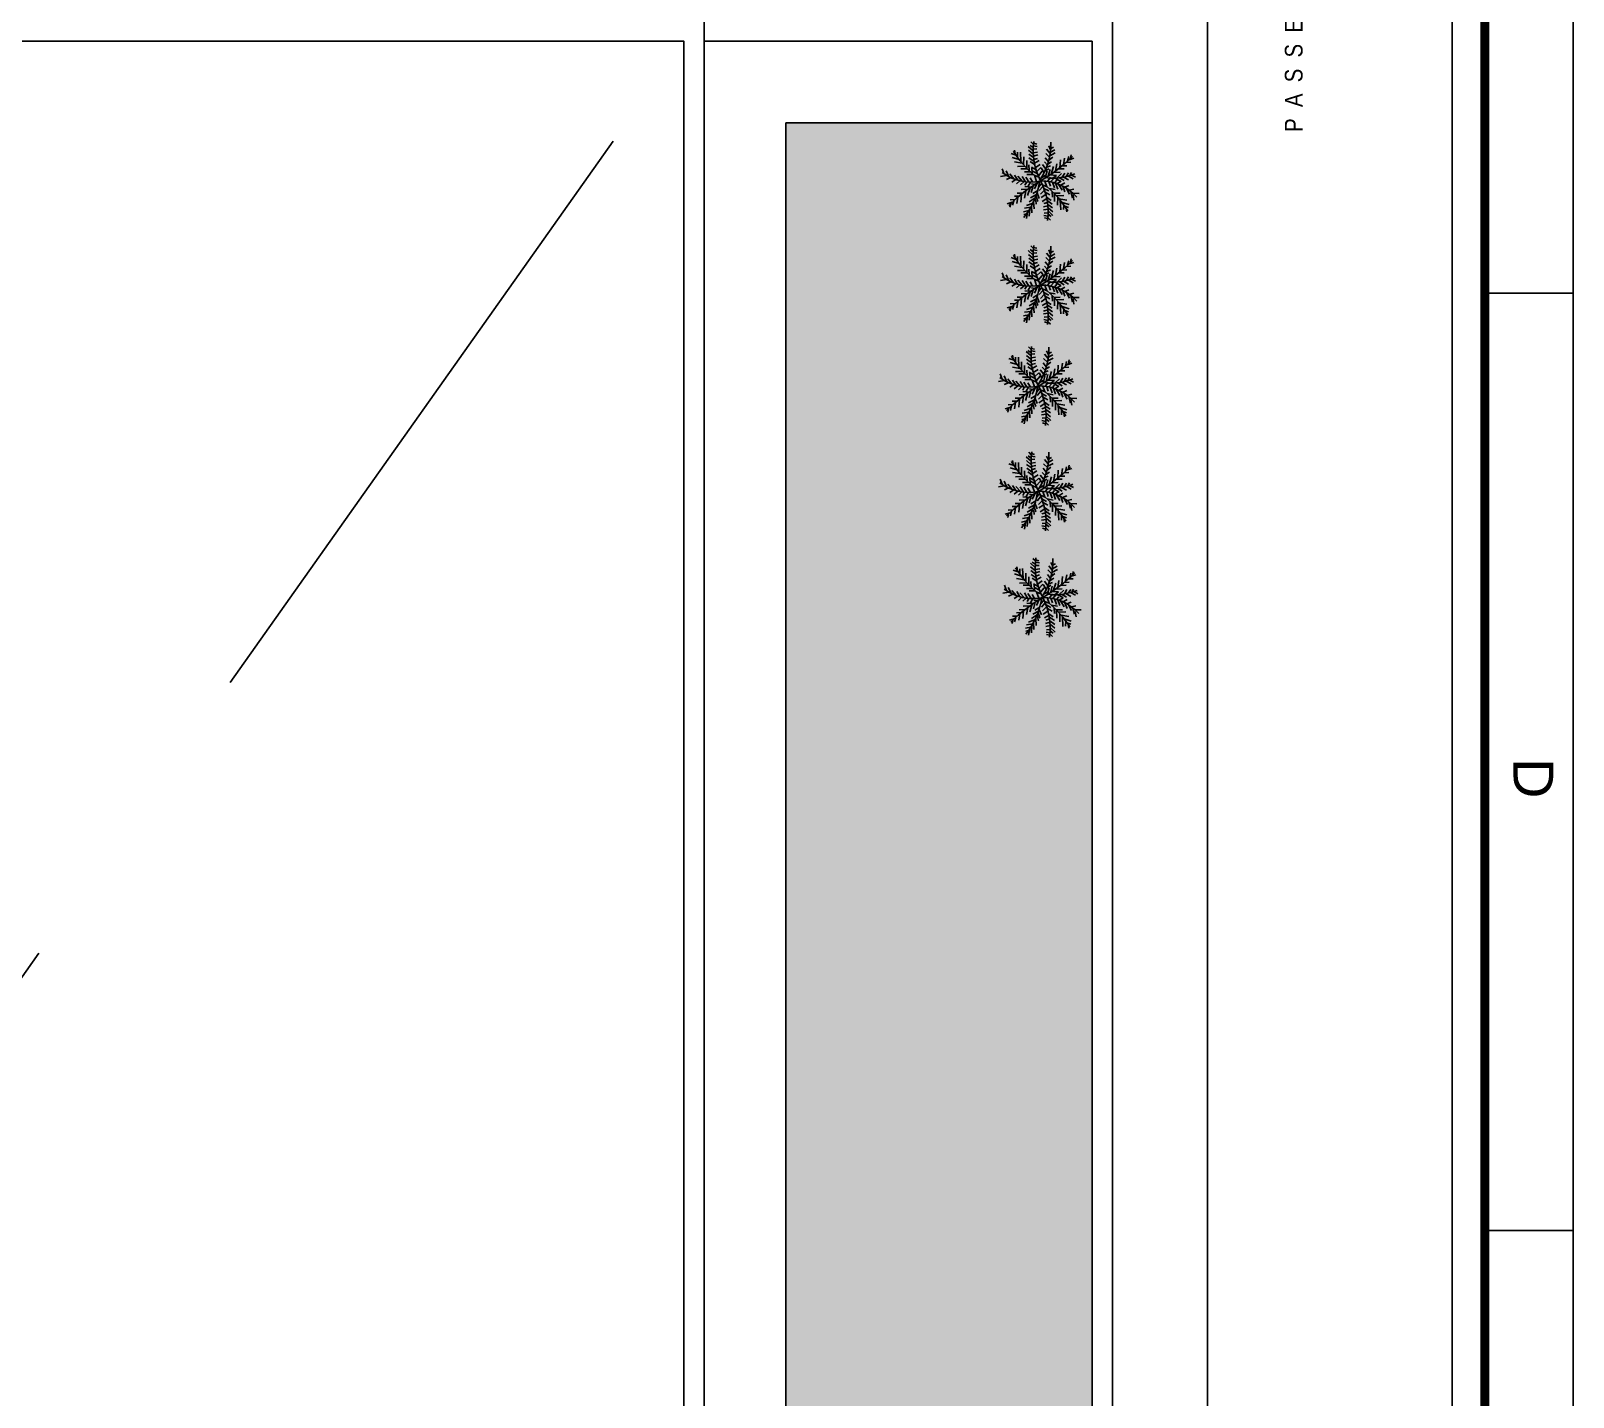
# Model space of a CAD drawing. Header units: millimetres. Extents: x 1904 to 2142, y -1319 to -1235.
# Drawn here: x 2124.42 to 2141.87, y -1267.4 to -1251.95 of the extents above; entities that cross this region are included whole.
import ezdxf
from ezdxf.enums import TextEntityAlignment as Align

# ---------------------------------------------------------------- set-up
doc = ezdxf.new("R2010")
doc.units = ezdxf.units.MM
doc.header["$LTSCALE"] = 30
doc.linetypes.add('HIDDEN', pattern=[0.375, 0.25, -0.125])
doc.layers.get('Defpoints').update_dxf_attribs({"linetype": 'CONTINUOUS'})
for name, color, linetype in [('arquitetura', 8, 'CONTINUOUS'), ('E-txt-g', 3, 'CONTINUOUS'), ("PRANCHA - PROJETU'S", 7, 'CONTINUOUS')]:
    doc.layers.add(name, color=color, linetype=linetype)
for name, color, linetype, lineweight in [('E-Pen-C', 4, 'CONTINUOUS', 15), ('E-Pen-G', 3, 'CONTINUOUS', 30), ('E-Txt-W', 7, 'CONTINUOUS', 20)]:
    doc.layers.add(name, color=color, linetype=linetype, lineweight=lineweight)
doc.styles.add('ARIAL', font='arial.ttf', dxfattribs={"height": 2})
doc.styles.add('F2', font='ARIALN.TTF')
doc.styles.add('REG60', font='romans.shx', dxfattribs={"width": 0.8, "height": 0.15})
doc.styles.add('REG80', font='romans.shx', dxfattribs={"width": 0.8, "height": 0.18})
doc.dimstyles.new('DIMENSION-1', dxfattribs={"dimtxt": 0.145, "dimasz": 0.07, "dimexe": 1, "dimexo": 0, "dimgap": 0.12, "dimtad": 1, "dimzin": 7, "dimdsep": 46, "dimtxsty": 'F2', "dimblk1": 'TRACO', "dimblk2": 'TRACO', "dimsah": 1, "dimcen": 1, "dimse1": 1, "dimse2": 1, "dimclrd": 4, "dimclre": 256, "dimclrt": 4, "dimadec": 8, "dimazin": 0, "dimtfac": 1, "dimtix": 1, "dimtmove": 2, "dimatfit": 3, "dimldrblk": 'TRACO', "dimfxl": 1, "dimtolj": 1, "dimtzin": 0, "dimarcsym": 0})

# ---------------------------------------------------------------- blocks, each defined once
blk = doc.blocks.new('TXT-AMB75')
at = {"layer": 'E-txt-g', "style": 'REG80', "width": 0.8, "flags": 8}
blk.add_attdef('TXT', text='', height=0.2, dxfattribs=at).set_placement((0.005, 0.296), align=Align.CENTER)
at = {"layer": 'E-Txt-W', "style": 'REG60', "width": 0.8, "flags": 8}
blk.add_attdef('TXT', text='', height=0.15, dxfattribs=at).set_placement((0.005, 0.027), align=Align.CENTER)
blk = doc.blocks.new('TRACO')
at = {"layer": 'E-Pen-C'}
for p, q in [((-1, 0), (1, 0)), ((0, 1), (0, -1))]:
    blk.add_line(p, q, dxfattribs=at)
at = {"layer": 'E-Pen-G'}
blk.add_line((-0.42, -0.42), (0.42, 0.42), dxfattribs=at)
blk = doc.blocks.new('*D142')
at = {"layer": 'arquitetura', "color": 4, "linetype": 'Continuous', "lineweight": -2}
blk.add_line((2137.731, -1292.107), (2137.731, -1244.207), dxfattribs=at)
at = {"layer": 'Defpoints', "color": 0, "linetype": 'Continuous'}
for p in [(2136.658, -1244.137), (2137.731, -1244.137), (2136.658, -1292.177)]:
    blk.add_point(p, dxfattribs=at)
at = {"layer": 'arquitetura', "color": 4, "linetype": 'Continuous', "lineweight": -2, "xscale": 0.07, "yscale": 0.07, "zscale": 0.07}
for p, rotation in [((2137.731, -1244.137), 90), ((2137.731, -1292.177), 270)]:
    blk.add_blockref('TRACO', p, dxfattribs=dict(at, rotation=rotation))
at = {"layer": 'arquitetura', "color": 4, "linetype": 'Continuous', "insert": (2137.537, -1268.157), "char_height": 0.145, "attachment_point": 5, "rotation": 90, "style": 'F2'}
blk.add_mtext('\\A1;31.19', dxfattribs=at)
blk = doc.blocks.new('ADFSGASDFG')
at = {"layer": "PRANCHA - PROJETU'S", "color": 1}
for p, q in [((360.678, 107.346), (276.578, 107.346)), ((296.578, 106.346), (296.578, 107.346)), ((307.178, 106.346), (307.178, 107.346))]:
    blk.add_line(p, q, dxfattribs=at)
at = {"layer": "PRANCHA - PROJETU'S", "color": 4, "const_width": 0.1}
blk.add_lwpolyline([(279.078, 106.346), (359.678, 106.346), (359.678, 48.946), (279.078, 48.946)], close=True, dxfattribs=at)
at = {"layer": "PRANCHA - PROJETU'S", "color": 50, "linetype": 'Continuous', "style": 'ARIAL'}
blk.add_text('D', height=0.45, dxfattribs=at).set_placement((302.065, 106.896), align=Align.MIDDLE)

msp = doc.modelspace()

# ---------------------------------------------------------------- hatches: boundary and pattern name
at = {"layer": 'arquitetura'}
h = msp.add_hatch(dxfattribs=at)
h.set_pattern_fill('GRASS', color=256, scale=0.308035, angle=90, style=0)
h.set_pattern_definition([(180, (2510.08072, -5234.78578), (-0.217813669, -0.217813669), [0.05775657, -0.377870767]), (135, (2510.08072, -5234.78578), (-0.217813669, -0.217813669), [0.05775657, -0.250278473]), (225, (2510.08072, -5234.78578), (0.217813669, -0.217813669), [0.05775657, -0.250278473])])
h.paths.add_polyline_path([(2132.962, -1292.698), (2132.962, -1252.993), (2136.427, -1252.993), (2136.407, -1287.897), (2136.175, -1289.122), (2135.721, -1290.218), (2135.252, -1290.955), (2134.695, -1291.599), (2134.288, -1291.971), (2133.373, -1292.597), (2133.098, -1292.74)])
h.paths.add_polyline_path([(2131.191, -1251.376), (2132.038, -1251.376), (2132.038, -1251.838), (2136.504, -1251.838), (2136.487, -1249.86), (2136.242, -1248.553), (2135.943, -1247.775), (2135.451, -1246.91), (2134.737, -1246.051), (2134.129, -1245.52), (2133.661, -1245.198), (2132.934, -1244.812), (2132.341, -1244.585), (2131.665, -1244.408), (2131.191, -1244.333)])

# ---------------------------------------------------------------- linework, layer by layer
for p, q in [((2140.5, -1289.057), (2140.5, -1249.527)), ((2132.038, -1287.106), (2132.038, -1251.838)), ((2132.962, -1252.993), (2136.427, -1252.993)), ((2132.962, -1292.804), (2132.962, -1252.993)), ((2135.762, -1253.237), (2135.732, -1253.209)), ((2135.763, -1253.225), (2135.8, -1253.234)), ((2135.567, -1253.36), (2135.51, -1253.341)), ((2135.602, -1253.408), (2135.523, -1253.384)), ((2135.557, -1253.345), (2135.549, -1253.303)), ((2135.583, -1253.383), (2135.584, -1253.326)), ((2135.621, -1253.433), (2135.616, -1253.325)), ((2135.651, -1253.467), (2135.652, -1253.376)), ((2135.759, -1253.311), (2135.704, -1253.261)), ((2135.76, -1253.349), (2135.707, -1253.304)), ((2135.763, -1253.387), (2135.709, -1253.346)), ((2135.769, -1253.429), (2135.711, -1253.389)), ((2135.759, -1253.274), (2135.725, -1253.249)), ((2135.759, -1253.29), (2135.802, -1253.288)), ((2135.759, -1253.333), (2135.81, -1253.325)), ((2135.761, -1253.252), (2135.806, -1253.261)), ((2135.762, -1253.371), (2135.812, -1253.357)), ((2135.766, -1253.408), (2135.808, -1253.395)), ((2135.932, -1253.435), (2135.896, -1253.39)), ((2135.945, -1253.381), (2135.901, -1253.339)), ((2135.952, -1253.34), (2135.911, -1253.292)), ((2135.957, -1253.299), (2135.935, -1253.253)), ((2135.937, -1253.416), (2135.982, -1253.38)), ((2135.948, -1253.367), (2136.01, -1253.334)), ((2135.954, -1253.326), (2136.006, -1253.297)), ((2135.959, -1253.282), (2135.988, -1253.268)), ((2136.061, -1253.501), (2136.067, -1253.413)), ((2136.103, -1253.467), (2136.115, -1253.394)), ((2136.149, -1253.426), (2136.162, -1253.375)), ((2136.167, -1253.41), (2136.22, -1253.394)), ((2136.182, -1253.395), (2136.191, -1253.355)), ((2135.459, -1253.588), (2135.391, -1253.6)), ((2135.433, -1253.572), (2135.41, -1253.512)), ((2135.485, -1253.603), (2135.453, -1253.537)), ((2135.542, -1253.628), (2135.495, -1253.57)), ((2135.636, -1253.451), (2135.547, -1253.436)), ((2135.586, -1253.642), (2135.549, -1253.584)), ((2135.666, -1253.485), (2135.582, -1253.488)), ((2135.692, -1253.512), (2135.621, -1253.512)), ((2135.732, -1253.549), (2135.661, -1253.549)), ((2135.687, -1253.507), (2135.686, -1253.418)), ((2135.76, -1253.576), (2135.689, -1253.577)), ((2135.714, -1253.534), (2135.71, -1253.47)), ((2135.776, -1253.466), (2135.724, -1253.432)), ((2135.792, -1253.525), (2135.739, -1253.495)), ((2135.749, -1253.562), (2135.745, -1253.498)), ((2135.806, -1253.567), (2135.752, -1253.538)), ((2135.823, -1253.608), (2135.77, -1253.585)), ((2135.773, -1253.451), (2135.826, -1253.421)), ((2135.799, -1253.658), (2135.773, -1253.586)), ((2135.784, -1253.499), (2135.839, -1253.463)), ((2135.799, -1253.548), (2135.846, -1253.5)), ((2135.818, -1253.591), (2135.861, -1253.541)), ((2135.883, -1253.557), (2135.85, -1253.502)), ((2135.852, -1253.615), (2135.896, -1253.588)), ((2135.903, -1253.517), (2135.864, -1253.466)), ((2135.92, -1253.472), (2135.886, -1253.436)), ((2135.893, -1253.539), (2135.937, -1253.512)), ((2135.896, -1253.615), (2135.916, -1253.539)), ((2135.914, -1253.495), (2135.955, -1253.479)), ((2135.924, -1253.46), (2135.968, -1253.433)), ((2135.93, -1253.597), (2135.95, -1253.521)), ((2135.951, -1253.583), (2136.023, -1253.587)), ((2135.963, -1253.574), (2135.991, -1253.487)), ((2135.982, -1253.62), (2136.022, -1253.587)), ((2135.989, -1253.556), (2136.064, -1253.553)), ((2136.013, -1253.538), (2136.027, -1253.458)), ((2136.03, -1253.617), (2136.081, -1253.568)), ((2136.044, -1253.514), (2136.11, -1253.513)), ((2136.086, -1253.48), (2136.141, -1253.479)), ((2136.089, -1253.609), (2136.118, -1253.561)), ((2136.133, -1253.441), (2136.187, -1253.439)), ((2136.133, -1253.601), (2136.161, -1253.558)), ((2136.174, -1253.59), (2136.193, -1253.556)), ((2136.194, -1253.584), (2136.239, -1253.608)), ((2135.506, -1253.613), (2135.457, -1253.635)), ((2135.563, -1253.635), (2135.52, -1253.663)), ((2135.609, -1253.648), (2135.57, -1253.684)), ((2135.64, -1253.655), (2135.586, -1253.596)), ((2135.656, -1253.657), (2135.617, -1253.694)), ((2135.699, -1253.745), (2135.624, -1253.749)), ((2135.673, -1253.659), (2135.636, -1253.6)), ((2135.737, -1253.719), (2135.665, -1253.714)), ((2135.687, -1253.661), (2135.667, -1253.697)), ((2135.711, -1253.662), (2135.677, -1253.606)), ((2135.725, -1253.727), (2135.697, -1253.815)), ((2135.731, -1253.663), (2135.704, -1253.71)), ((2135.752, -1253.662), (2135.724, -1253.616)), ((2135.758, -1253.705), (2135.738, -1253.78)), ((2135.781, -1253.69), (2135.742, -1253.682)), ((2135.811, -1253.759), (2135.756, -1253.793)), ((2135.805, -1253.675), (2135.774, -1253.741)), ((2135.831, -1253.659), (2135.821, -1253.722)), ((2135.856, -1253.675), (2135.821, -1253.722)), ((2135.871, -1253.709), (2135.828, -1253.759)), ((2135.888, -1253.754), (2135.841, -1253.801)), ((2135.865, -1253.694), (2135.917, -1253.717)), ((2135.881, -1253.734), (2135.936, -1253.764)), ((2135.892, -1253.653), (2135.915, -1253.716)), ((2135.907, -1253.612), (2135.946, -1253.619)), ((2135.92, -1253.655), (2135.954, -1253.607)), ((2135.936, -1253.658), (2135.955, -1253.709)), ((2135.94, -1253.737), (2136.01, -1253.749)), ((2135.957, -1253.662), (2135.993, -1253.621)), ((2135.977, -1253.666), (2135.999, -1253.728)), ((2136, -1253.672), (2136.026, -1253.641)), ((2136.009, -1253.618), (2136.073, -1253.655)), ((2136.013, -1253.676), (2136.037, -1253.742)), ((2136.029, -1253.682), (2136.075, -1253.654)), ((2136.045, -1253.688), (2136.086, -1253.756)), ((2136.057, -1253.614), (2136.112, -1253.647)), ((2136.074, -1253.7), (2136.119, -1253.673)), ((2136.095, -1253.711), (2136.119, -1253.775)), ((2136.104, -1253.607), (2136.16, -1253.639)), ((2136.116, -1253.722), (2136.164, -1253.703)), ((2136.135, -1253.734), (2136.169, -1253.8)), ((2136.158, -1253.595), (2136.213, -1253.625)), ((2136.168, -1253.756), (2136.22, -1253.743)), ((2135.521, -1253.892), (2135.467, -1253.908)), ((2135.505, -1253.907), (2135.497, -1253.946)), ((2135.555, -1253.861), (2135.501, -1253.863)), ((2135.539, -1253.876), (2135.526, -1253.926)), ((2135.602, -1253.821), (2135.547, -1253.823)), ((2135.585, -1253.835), (2135.573, -1253.907)), ((2135.643, -1253.788), (2135.577, -1253.789)), ((2135.627, -1253.801), (2135.62, -1253.889)), ((2135.675, -1253.763), (2135.661, -1253.844)), ((2135.758, -1253.9), (2135.683, -1253.929)), ((2135.783, -1253.843), (2135.715, -1253.886)), ((2135.797, -1253.805), (2135.73, -1253.841)), ((2135.74, -1253.934), (2135.744, -1254.012)), ((2135.764, -1253.887), (2135.77, -1253.965)), ((2135.792, -1253.821), (2135.812, -1253.883)), ((2135.804, -1253.784), (2135.829, -1253.848)), ((2135.903, -1253.803), (2135.849, -1253.839)), ((2135.915, -1253.85), (2135.862, -1253.881)), ((2135.926, -1253.931), (2135.876, -1253.945)), ((2135.922, -1253.894), (2135.879, -1253.907)), ((2135.896, -1253.776), (2135.949, -1253.806)), ((2135.911, -1253.835), (2135.963, -1253.87)), ((2135.919, -1253.873), (2135.976, -1253.912)), ((2135.925, -1253.915), (2135.979, -1253.955)), ((2135.974, -1253.768), (2135.977, -1253.832)), ((2135.995, -1253.789), (2136.066, -1253.789)), ((2136.001, -1253.795), (2136.002, -1253.884)), ((2136.021, -1253.817), (2136.105, -1253.814)), ((2136.037, -1253.834), (2136.036, -1253.925)), ((2136.051, -1253.851), (2136.14, -1253.866)), ((2136.066, -1253.869), (2136.071, -1253.977)), ((2136.086, -1253.894), (2136.165, -1253.918)), ((2136.105, -1253.919), (2136.103, -1253.975)), ((2136.105, -1253.933), (2136.16, -1253.952)), ((2136.186, -1253.77), (2136.204, -1253.841)), ((2136.209, -1253.789), (2136.278, -1253.791)), ((2136.211, -1253.807), (2136.221, -1253.868)), ((2135.71, -1253.986), (2135.65, -1253.998)), ((2135.684, -1254.024), (2135.654, -1254.03)), ((2135.733, -1253.947), (2135.66, -1253.959)), ((2135.697, -1254.005), (2135.683, -1254.077)), ((2135.721, -1253.968), (2135.716, -1254.048)), ((2135.929, -1253.969), (2135.878, -1253.977)), ((2135.927, -1254.05), (2135.881, -1254.041)), ((2135.929, -1254.012), (2135.885, -1254.014)), ((2135.925, -1254.077), (2135.888, -1254.068)), ((2135.926, -1254.065), (2135.955, -1254.093)), ((2135.928, -1253.953), (2135.981, -1253.998)), ((2135.928, -1254.027), (2135.963, -1254.053)), ((2135.929, -1253.99), (2135.983, -1254.041)), ((2136.131, -1253.957), (2136.139, -1253.999)), ((2135.759, -1254.489), (2135.704, -1254.438)), ((2135.759, -1254.452), (2135.725, -1254.426)), ((2135.762, -1254.414), (2135.732, -1254.386)), ((2135.761, -1254.429), (2135.806, -1254.438)), ((2135.763, -1254.402), (2135.8, -1254.411)), ((2135.957, -1254.477), (2135.935, -1254.43)), ((2135.959, -1254.46), (2135.988, -1254.445)), ((2135.567, -1254.537), (2135.51, -1254.518)), ((2135.602, -1254.585), (2135.523, -1254.561)), ((2135.636, -1254.628), (2135.547, -1254.613)), ((2135.557, -1254.522), (2135.549, -1254.48)), ((2135.583, -1254.56), (2135.584, -1254.504)), ((2135.621, -1254.61), (2135.616, -1254.502)), ((2135.651, -1254.645), (2135.652, -1254.554)), ((2135.687, -1254.684), (2135.686, -1254.595)), ((2135.76, -1254.526), (2135.707, -1254.481)), ((2135.763, -1254.564), (2135.709, -1254.524)), ((2135.769, -1254.606), (2135.711, -1254.567)), ((2135.776, -1254.643), (2135.724, -1254.609)), ((2135.759, -1254.467), (2135.802, -1254.465)), ((2135.759, -1254.51), (2135.81, -1254.502)), ((2135.762, -1254.548), (2135.812, -1254.534)), ((2135.766, -1254.585), (2135.808, -1254.572)), ((2135.773, -1254.629), (2135.826, -1254.598)), ((2135.92, -1254.65), (2135.886, -1254.614)), ((2135.932, -1254.612), (2135.896, -1254.567)), ((2135.945, -1254.558), (2135.901, -1254.516)), ((2135.952, -1254.518), (2135.911, -1254.469)), ((2135.924, -1254.637), (2135.968, -1254.61)), ((2135.937, -1254.593), (2135.982, -1254.557)), ((2135.948, -1254.544), (2136.01, -1254.512)), ((2135.954, -1254.504), (2136.006, -1254.474)), ((2136.061, -1254.678), (2136.067, -1254.59)), ((2136.103, -1254.644), (2136.115, -1254.571)), ((2136.133, -1254.618), (2136.187, -1254.616)), ((2136.149, -1254.603), (2136.162, -1254.553)), ((2136.167, -1254.587), (2136.22, -1254.571)), ((2136.182, -1254.572), (2136.191, -1254.533)), ((2135.459, -1254.765), (2135.391, -1254.777)), ((2135.433, -1254.749), (2135.41, -1254.689)), ((2135.485, -1254.78), (2135.453, -1254.714)), ((2135.506, -1254.79), (2135.457, -1254.813)), ((2135.542, -1254.805), (2135.495, -1254.747)), ((2135.586, -1254.82), (2135.549, -1254.761)), ((2135.666, -1254.662), (2135.582, -1254.665)), ((2135.64, -1254.832), (2135.586, -1254.774)), ((2135.692, -1254.69), (2135.621, -1254.69)), ((2135.673, -1254.837), (2135.636, -1254.777)), ((2135.732, -1254.726), (2135.661, -1254.726)), ((2135.711, -1254.84), (2135.677, -1254.783)), ((2135.76, -1254.754), (2135.689, -1254.754)), ((2135.714, -1254.711), (2135.71, -1254.647)), ((2135.752, -1254.84), (2135.724, -1254.793)), ((2135.792, -1254.702), (2135.739, -1254.673)), ((2135.749, -1254.739), (2135.745, -1254.675)), ((2135.806, -1254.744), (2135.752, -1254.715)), ((2135.823, -1254.785), (2135.77, -1254.762)), ((2135.799, -1254.836), (2135.773, -1254.763)), ((2135.784, -1254.676), (2135.839, -1254.64)), ((2135.799, -1254.725), (2135.846, -1254.677)), ((2135.818, -1254.768), (2135.861, -1254.718)), ((2135.883, -1254.734), (2135.85, -1254.68)), ((2135.852, -1254.792), (2135.896, -1254.765)), ((2135.903, -1254.694), (2135.864, -1254.644)), ((2135.893, -1254.716), (2135.937, -1254.689)), ((2135.896, -1254.792), (2135.916, -1254.716)), ((2135.907, -1254.789), (2135.946, -1254.797)), ((2135.914, -1254.673), (2135.955, -1254.656)), ((2135.92, -1254.833), (2135.954, -1254.784)), ((2135.93, -1254.774), (2135.95, -1254.699)), ((2135.951, -1254.76), (2136.023, -1254.765)), ((2135.957, -1254.839), (2135.993, -1254.798)), ((2135.963, -1254.751), (2135.991, -1254.664)), ((2135.982, -1254.797), (2136.022, -1254.764)), ((2135.989, -1254.733), (2136.064, -1254.73)), ((2136.009, -1254.796), (2136.073, -1254.833)), ((2136.013, -1254.716), (2136.027, -1254.635)), ((2136.03, -1254.794), (2136.081, -1254.745)), ((2136.044, -1254.691), (2136.11, -1254.69)), ((2136.057, -1254.791), (2136.112, -1254.824)), ((2136.086, -1254.658), (2136.141, -1254.656)), ((2136.089, -1254.787), (2136.118, -1254.738)), ((2136.104, -1254.784), (2136.16, -1254.816)), ((2136.133, -1254.778), (2136.161, -1254.735)), ((2136.158, -1254.772), (2136.213, -1254.803)), ((2136.174, -1254.767), (2136.193, -1254.734)), ((2136.194, -1254.761), (2136.239, -1254.785)), ((2135.563, -1254.813), (2135.52, -1254.841)), ((2135.609, -1254.826), (2135.57, -1254.861)), ((2135.643, -1254.965), (2135.577, -1254.966)), ((2135.656, -1254.835), (2135.617, -1254.871)), ((2135.627, -1254.978), (2135.62, -1255.066)), ((2135.699, -1254.923), (2135.624, -1254.926)), ((2135.675, -1254.94), (2135.661, -1255.021)), ((2135.737, -1254.896), (2135.665, -1254.892)), ((2135.687, -1254.838), (2135.667, -1254.874)), ((2135.725, -1254.905), (2135.697, -1254.992)), ((2135.731, -1254.84), (2135.704, -1254.887)), ((2135.797, -1254.982), (2135.73, -1255.018)), ((2135.758, -1254.882), (2135.738, -1254.957)), ((2135.781, -1254.867), (2135.742, -1254.859)), ((2135.811, -1254.936), (2135.756, -1254.971)), ((2135.805, -1254.852), (2135.774, -1254.918)), ((2135.804, -1254.962), (2135.829, -1255.025)), ((2135.831, -1254.836), (2135.821, -1254.899)), ((2135.856, -1254.852), (2135.821, -1254.899)), ((2135.871, -1254.887), (2135.828, -1254.936)), ((2135.888, -1254.931), (2135.841, -1254.979)), ((2135.903, -1254.98), (2135.849, -1255.016)), ((2135.865, -1254.871), (2135.917, -1254.894)), ((2135.881, -1254.912), (2135.936, -1254.941)), ((2135.892, -1254.83), (2135.915, -1254.893)), ((2135.896, -1254.954), (2135.949, -1254.984)), ((2135.936, -1254.835), (2135.955, -1254.887)), ((2135.94, -1254.914), (2136.01, -1254.926)), ((2135.974, -1254.945), (2135.977, -1255.009)), ((2135.977, -1254.844), (2135.999, -1254.906)), ((2135.995, -1254.967), (2136.066, -1254.966)), ((2136, -1254.85), (2136.026, -1254.818)), ((2136.001, -1254.972), (2136.002, -1255.061)), ((2136.013, -1254.854), (2136.037, -1254.92)), ((2136.029, -1254.859), (2136.075, -1254.832)), ((2136.045, -1254.865), (2136.086, -1254.933)), ((2136.074, -1254.877), (2136.119, -1254.851)), ((2136.095, -1254.888), (2136.119, -1254.953)), ((2136.116, -1254.899), (2136.164, -1254.88)), ((2136.135, -1254.911), (2136.169, -1254.977)), ((2136.168, -1254.933), (2136.22, -1254.92)), ((2136.186, -1254.947), (2136.204, -1255.018)), ((2136.209, -1254.967), (2136.278, -1254.968)), ((2135.521, -1255.069), (2135.467, -1255.085)), ((2135.505, -1255.084), (2135.497, -1255.124)), ((2135.555, -1255.038), (2135.501, -1255.04)), ((2135.539, -1255.053), (2135.526, -1255.103)), ((2135.602, -1254.998), (2135.547, -1255)), ((2135.585, -1255.012), (2135.573, -1255.085)), ((2135.733, -1255.125), (2135.66, -1255.136)), ((2135.758, -1255.077), (2135.683, -1255.106)), ((2135.783, -1255.02), (2135.715, -1255.063)), ((2135.721, -1255.145), (2135.716, -1255.226)), ((2135.74, -1255.112), (2135.744, -1255.189)), ((2135.764, -1255.064), (2135.77, -1255.142)), ((2135.792, -1254.998), (2135.812, -1255.06)), ((2135.915, -1255.028), (2135.862, -1255.058)), ((2135.926, -1255.108), (2135.876, -1255.122)), ((2135.929, -1255.146), (2135.878, -1255.154)), ((2135.922, -1255.071), (2135.879, -1255.084)), ((2135.911, -1255.013), (2135.963, -1255.047)), ((2135.919, -1255.05), (2135.976, -1255.09)), ((2135.925, -1255.092), (2135.979, -1255.132)), ((2135.928, -1255.13), (2135.981, -1255.175)), ((2136.021, -1254.994), (2136.105, -1254.991)), ((2136.037, -1255.012), (2136.036, -1255.102)), ((2136.051, -1255.028), (2136.14, -1255.043)), ((2136.066, -1255.046), (2136.071, -1255.154)), ((2136.086, -1255.071), (2136.165, -1255.095)), ((2136.105, -1255.096), (2136.103, -1255.152)), ((2136.105, -1255.11), (2136.16, -1255.129)), ((2136.131, -1255.134), (2136.139, -1255.176)), ((2136.211, -1254.985), (2136.221, -1255.045)), ((2135.71, -1255.164), (2135.65, -1255.176)), ((2135.684, -1255.201), (2135.654, -1255.208)), ((2135.697, -1255.183), (2135.683, -1255.255)), ((2135.927, -1255.227), (2135.881, -1255.218)), ((2135.929, -1255.189), (2135.885, -1255.191)), ((2135.925, -1255.254), (2135.888, -1255.245)), ((2135.926, -1255.242), (2135.955, -1255.27)), ((2135.928, -1255.204), (2135.963, -1255.23)), ((2135.929, -1255.167), (2135.983, -1255.218)), ((2135.543, -1255.679), (2135.486, -1255.66)), ((2135.533, -1255.664), (2135.525, -1255.622)), ((2135.559, -1255.702), (2135.561, -1255.645)), ((2135.598, -1255.752), (2135.593, -1255.644)), ((2135.735, -1255.63), (2135.681, -1255.58)), ((2135.736, -1255.668), (2135.683, -1255.623)), ((2135.739, -1255.706), (2135.685, -1255.665)), ((2135.736, -1255.593), (2135.701, -1255.568)), ((2135.738, -1255.556), (2135.708, -1255.528)), ((2135.735, -1255.609), (2135.779, -1255.607)), ((2135.735, -1255.652), (2135.786, -1255.644)), ((2135.737, -1255.571), (2135.783, -1255.579)), ((2135.738, -1255.69), (2135.788, -1255.676)), ((2135.739, -1255.544), (2135.776, -1255.553)), ((2135.921, -1255.7), (2135.877, -1255.658)), ((2135.929, -1255.659), (2135.888, -1255.611)), ((2135.933, -1255.618), (2135.911, -1255.572)), ((2135.924, -1255.686), (2135.986, -1255.653)), ((2135.931, -1255.645), (2135.983, -1255.616)), ((2135.935, -1255.601), (2135.965, -1255.587)), ((2136.159, -1255.714), (2136.167, -1255.674)), ((2135.409, -1255.891), (2135.386, -1255.831)), ((2135.462, -1255.922), (2135.43, -1255.856)), ((2135.578, -1255.727), (2135.499, -1255.702)), ((2135.613, -1255.77), (2135.524, -1255.755)), ((2135.643, -1255.804), (2135.559, -1255.807)), ((2135.669, -1255.831), (2135.598, -1255.831)), ((2135.627, -1255.786), (2135.628, -1255.695)), ((2135.663, -1255.826), (2135.662, -1255.737)), ((2135.69, -1255.853), (2135.687, -1255.789)), ((2135.745, -1255.748), (2135.688, -1255.708)), ((2135.753, -1255.785), (2135.701, -1255.751)), ((2135.768, -1255.844), (2135.715, -1255.814)), ((2135.725, -1255.881), (2135.722, -1255.817)), ((2135.742, -1255.727), (2135.785, -1255.714)), ((2135.749, -1255.77), (2135.802, -1255.74)), ((2135.761, -1255.818), (2135.815, -1255.782)), ((2135.776, -1255.867), (2135.823, -1255.819)), ((2135.859, -1255.876), (2135.826, -1255.821)), ((2135.879, -1255.836), (2135.84, -1255.785)), ((2135.896, -1255.791), (2135.862, -1255.755)), ((2135.869, -1255.858), (2135.913, -1255.831)), ((2135.908, -1255.754), (2135.873, -1255.709)), ((2135.89, -1255.814), (2135.931, -1255.798)), ((2135.9, -1255.779), (2135.944, -1255.752)), ((2135.906, -1255.916), (2135.926, -1255.84)), ((2135.913, -1255.735), (2135.959, -1255.699)), ((2135.939, -1255.893), (2135.967, -1255.806)), ((2135.989, -1255.857), (2136.003, -1255.777)), ((2136.021, -1255.833), (2136.087, -1255.832)), ((2136.037, -1255.82), (2136.044, -1255.732)), ((2136.062, -1255.799), (2136.117, -1255.798)), ((2136.079, -1255.786), (2136.091, -1255.713)), ((2136.109, -1255.76), (2136.163, -1255.758)), ((2136.125, -1255.745), (2136.138, -1255.694)), ((2136.143, -1255.729), (2136.197, -1255.713)), ((2135.435, -1255.907), (2135.367, -1255.919)), ((2135.482, -1255.932), (2135.433, -1255.954)), ((2135.518, -1255.947), (2135.472, -1255.889)), ((2135.539, -1255.954), (2135.496, -1255.982)), ((2135.562, -1255.961), (2135.525, -1255.903)), ((2135.585, -1255.967), (2135.546, -1256.003)), ((2135.616, -1255.974), (2135.562, -1255.915)), ((2135.632, -1255.976), (2135.593, -1256.013)), ((2135.649, -1255.978), (2135.613, -1255.919)), ((2135.708, -1255.868), (2135.637, -1255.868)), ((2135.663, -1255.98), (2135.644, -1256.016)), ((2135.687, -1255.981), (2135.653, -1255.925)), ((2135.736, -1255.895), (2135.665, -1255.896)), ((2135.707, -1255.982), (2135.68, -1256.029)), ((2135.728, -1255.981), (2135.7, -1255.935)), ((2135.734, -1256.024), (2135.714, -1256.099)), ((2135.757, -1256.009), (2135.718, -1256.001)), ((2135.783, -1255.886), (2135.728, -1255.857)), ((2135.799, -1255.927), (2135.747, -1255.904)), ((2135.775, -1255.977), (2135.749, -1255.905)), ((2135.781, -1255.994), (2135.75, -1256.06)), ((2135.795, -1255.91), (2135.838, -1255.86)), ((2135.807, -1255.978), (2135.797, -1256.041)), ((2135.832, -1255.994), (2135.797, -1256.041)), ((2135.848, -1256.028), (2135.805, -1256.078)), ((2135.828, -1255.934), (2135.872, -1255.907)), ((2135.841, -1256.013), (2135.894, -1256.036)), ((2135.869, -1255.971), (2135.891, -1256.035)), ((2135.873, -1255.934), (2135.893, -1255.858)), ((2135.883, -1255.931), (2135.922, -1255.938)), ((2135.896, -1255.974), (2135.931, -1255.926)), ((2135.913, -1255.977), (2135.931, -1256.028)), ((2135.927, -1255.902), (2135.999, -1255.906)), ((2135.933, -1255.981), (2135.969, -1255.94)), ((2135.953, -1255.985), (2135.975, -1256.047)), ((2135.958, -1255.938), (2135.998, -1255.906)), ((2135.965, -1255.875), (2136.04, -1255.872)), ((2135.976, -1255.991), (2136.002, -1255.96)), ((2135.985, -1255.937), (2136.049, -1255.974)), ((2135.989, -1255.995), (2136.013, -1256.061)), ((2136.005, -1256.001), (2136.051, -1255.973)), ((2136.006, -1255.936), (2136.057, -1255.887)), ((2136.021, -1256.007), (2136.062, -1256.075)), ((2136.033, -1255.933), (2136.089, -1255.966)), ((2136.05, -1256.019), (2136.095, -1255.992)), ((2136.066, -1255.928), (2136.095, -1255.879)), ((2136.072, -1256.03), (2136.096, -1256.094)), ((2136.081, -1255.926), (2136.137, -1255.958)), ((2136.093, -1256.041), (2136.14, -1256.022)), ((2136.109, -1255.92), (2136.137, -1255.877)), ((2136.134, -1255.914), (2136.19, -1255.944)), ((2136.15, -1255.909), (2136.17, -1255.875)), ((2136.17, -1255.903), (2136.215, -1255.927)), ((2135.531, -1256.18), (2135.477, -1256.182)), ((2135.515, -1256.194), (2135.502, -1256.245)), ((2135.578, -1256.14), (2135.523, -1256.142)), ((2135.561, -1256.154), (2135.549, -1256.226)), ((2135.619, -1256.106), (2135.554, -1256.108)), ((2135.603, -1256.12), (2135.597, -1256.208)), ((2135.675, -1256.064), (2135.6, -1256.068)), ((2135.651, -1256.082), (2135.637, -1256.162)), ((2135.713, -1256.038), (2135.641, -1256.033)), ((2135.701, -1256.046), (2135.673, -1256.134)), ((2135.759, -1256.162), (2135.691, -1256.205)), ((2135.773, -1256.124), (2135.706, -1256.159)), ((2135.788, -1256.078), (2135.732, -1256.112)), ((2135.768, -1256.139), (2135.788, -1256.202)), ((2135.78, -1256.103), (2135.805, -1256.167)), ((2135.865, -1256.073), (2135.818, -1256.12)), ((2135.88, -1256.122), (2135.825, -1256.158)), ((2135.891, -1256.169), (2135.838, -1256.2)), ((2135.858, -1256.053), (2135.912, -1256.083)), ((2135.872, -1256.095), (2135.925, -1256.125)), ((2135.888, -1256.154), (2135.94, -1256.189)), ((2135.895, -1256.192), (2135.953, -1256.231)), ((2135.916, -1256.056), (2135.987, -1256.068)), ((2135.95, -1256.087), (2135.954, -1256.151)), ((2135.972, -1256.108), (2136.043, -1256.108)), ((2135.977, -1256.114), (2135.978, -1256.203)), ((2135.998, -1256.136), (2136.082, -1256.133)), ((2136.013, -1256.153), (2136.012, -1256.244)), ((2136.028, -1256.17), (2136.117, -1256.185)), ((2136.043, -1256.188), (2136.048, -1256.296)), ((2136.112, -1256.053), (2136.145, -1256.119)), ((2136.144, -1256.075), (2136.196, -1256.062)), ((2136.162, -1256.089), (2136.18, -1256.16)), ((2136.185, -1256.108), (2136.254, -1256.11)), ((2136.187, -1256.126), (2136.198, -1256.187)), ((2135.497, -1256.211), (2135.444, -1256.227)), ((2135.482, -1256.226), (2135.473, -1256.265)), ((2135.686, -1256.305), (2135.626, -1256.317)), ((2135.66, -1256.343), (2135.63, -1256.349)), ((2135.709, -1256.266), (2135.636, -1256.278)), ((2135.734, -1256.219), (2135.659, -1256.248)), ((2135.673, -1256.324), (2135.659, -1256.396)), ((2135.697, -1256.287), (2135.693, -1256.367)), ((2135.717, -1256.253), (2135.72, -1256.331)), ((2135.74, -1256.206), (2135.746, -1256.284)), ((2135.902, -1256.25), (2135.852, -1256.264)), ((2135.905, -1256.288), (2135.854, -1256.296)), ((2135.898, -1256.213), (2135.856, -1256.226)), ((2135.903, -1256.369), (2135.858, -1256.36)), ((2135.905, -1256.331), (2135.861, -1256.333)), ((2135.901, -1256.234), (2135.955, -1256.274)), ((2135.904, -1256.271), (2135.957, -1256.317)), ((2135.905, -1256.309), (2135.96, -1256.36)), ((2135.905, -1256.346), (2135.939, -1256.372)), ((2136.062, -1256.212), (2136.141, -1256.237)), ((2136.081, -1256.238), (2136.08, -1256.294)), ((2136.081, -1256.252), (2136.137, -1256.271)), ((2136.107, -1256.276), (2136.115, -1256.318)), ((2135.901, -1256.396), (2135.864, -1256.387)), ((2135.902, -1256.384), (2135.932, -1256.412)), ((2135.738, -1256.747), (2135.709, -1256.718)), ((2135.544, -1256.87), (2135.486, -1256.85)), ((2135.578, -1256.918), (2135.499, -1256.893)), ((2135.533, -1256.855), (2135.526, -1256.813)), ((2135.56, -1256.893), (2135.561, -1256.836)), ((2135.598, -1256.942), (2135.593, -1256.834)), ((2135.627, -1256.977), (2135.628, -1256.886)), ((2135.735, -1256.821), (2135.681, -1256.77)), ((2135.736, -1256.859), (2135.683, -1256.813)), ((2135.74, -1256.896), (2135.685, -1256.856)), ((2135.745, -1256.939), (2135.688, -1256.899)), ((2135.736, -1256.784), (2135.702, -1256.759)), ((2135.735, -1256.8), (2135.779, -1256.797)), ((2135.736, -1256.843), (2135.786, -1256.835)), ((2135.737, -1256.762), (2135.783, -1256.77)), ((2135.738, -1256.88), (2135.788, -1256.867)), ((2135.74, -1256.734), (2135.776, -1256.744)), ((2135.908, -1256.945), (2135.873, -1256.899)), ((2135.922, -1256.891), (2135.877, -1256.849)), ((2135.929, -1256.85), (2135.888, -1256.802)), ((2135.934, -1256.809), (2135.912, -1256.763)), ((2135.913, -1256.926), (2135.959, -1256.889)), ((2135.924, -1256.876), (2135.986, -1256.844)), ((2135.931, -1256.836), (2135.983, -1256.806)), ((2135.935, -1256.792), (2135.965, -1256.778)), ((2136.125, -1256.936), (2136.138, -1256.885)), ((2136.159, -1256.905), (2136.167, -1256.865)), ((2135.409, -1257.081), (2135.386, -1257.022)), ((2135.462, -1257.112), (2135.43, -1257.046)), ((2135.613, -1256.96), (2135.524, -1256.946)), ((2135.643, -1256.994), (2135.559, -1256.997)), ((2135.669, -1257.022), (2135.598, -1257.022)), ((2135.708, -1257.059), (2135.637, -1257.059)), ((2135.664, -1257.017), (2135.662, -1256.927)), ((2135.69, -1257.043), (2135.687, -1256.98)), ((2135.753, -1256.976), (2135.701, -1256.941)), ((2135.768, -1257.035), (2135.715, -1257.005)), ((2135.726, -1257.072), (2135.722, -1257.008)), ((2135.783, -1257.077), (2135.728, -1257.047)), ((2135.742, -1256.918), (2135.785, -1256.904)), ((2135.75, -1256.961), (2135.802, -1256.93)), ((2135.761, -1257.008), (2135.815, -1256.973)), ((2135.776, -1257.057), (2135.823, -1257.01)), ((2135.795, -1257.1), (2135.838, -1257.051)), ((2135.86, -1257.067), (2135.826, -1257.012)), ((2135.879, -1257.027), (2135.84, -1256.976)), ((2135.896, -1256.982), (2135.862, -1256.946)), ((2135.87, -1257.048), (2135.913, -1257.022)), ((2135.873, -1257.124), (2135.893, -1257.049)), ((2135.89, -1257.005), (2135.931, -1256.989)), ((2135.901, -1256.97), (2135.944, -1256.943)), ((2135.906, -1257.107), (2135.926, -1257.031)), ((2135.94, -1257.084), (2135.967, -1256.997)), ((2135.965, -1257.066), (2136.041, -1257.062)), ((2135.989, -1257.048), (2136.003, -1256.968)), ((2136.021, -1257.024), (2136.087, -1257.022)), ((2136.038, -1257.011), (2136.044, -1256.923)), ((2136.063, -1256.99), (2136.117, -1256.988)), ((2136.066, -1257.119), (2136.095, -1257.07)), ((2136.079, -1256.976), (2136.091, -1256.904)), ((2136.109, -1256.95), (2136.163, -1256.948)), ((2136.109, -1257.11), (2136.138, -1257.068)), ((2136.143, -1256.919), (2136.197, -1256.903)), ((2136.15, -1257.1), (2136.17, -1257.066)), ((2135.435, -1257.098), (2135.367, -1257.11)), ((2135.482, -1257.122), (2135.434, -1257.145)), ((2135.518, -1257.137), (2135.472, -1257.08)), ((2135.539, -1257.145), (2135.496, -1257.173)), ((2135.562, -1257.152), (2135.525, -1257.093)), ((2135.585, -1257.158), (2135.546, -1257.193)), ((2135.616, -1257.164), (2135.562, -1257.106)), ((2135.633, -1257.167), (2135.593, -1257.203)), ((2135.65, -1257.169), (2135.613, -1257.109)), ((2135.713, -1257.229), (2135.641, -1257.224)), ((2135.663, -1257.17), (2135.644, -1257.207)), ((2135.687, -1257.172), (2135.653, -1257.115)), ((2135.737, -1257.086), (2135.666, -1257.086)), ((2135.701, -1257.237), (2135.673, -1257.324)), ((2135.707, -1257.172), (2135.68, -1257.219)), ((2135.728, -1257.172), (2135.7, -1257.125)), ((2135.735, -1257.214), (2135.715, -1257.29)), ((2135.757, -1257.199), (2135.719, -1257.192)), ((2135.799, -1257.117), (2135.747, -1257.095)), ((2135.775, -1257.168), (2135.749, -1257.096)), ((2135.781, -1257.184), (2135.75, -1257.25)), ((2135.807, -1257.168), (2135.797, -1257.232)), ((2135.832, -1257.184), (2135.797, -1257.232)), ((2135.848, -1257.219), (2135.805, -1257.269)), ((2135.829, -1257.124), (2135.872, -1257.097)), ((2135.841, -1257.203), (2135.894, -1257.226)), ((2135.858, -1257.244), (2135.912, -1257.274)), ((2135.869, -1257.162), (2135.892, -1257.225)), ((2135.883, -1257.122), (2135.922, -1257.129)), ((2135.896, -1257.165), (2135.931, -1257.117)), ((2135.913, -1257.168), (2135.931, -1257.219)), ((2135.917, -1257.246), (2135.987, -1257.259)), ((2135.927, -1257.092), (2136, -1257.097)), ((2135.933, -1257.171), (2135.969, -1257.131)), ((2135.953, -1257.176), (2135.975, -1257.238)), ((2135.958, -1257.129), (2135.998, -1257.097)), ((2135.976, -1257.182), (2136.002, -1257.151)), ((2135.985, -1257.128), (2136.05, -1257.165)), ((2135.989, -1257.186), (2136.013, -1257.252)), ((2136.005, -1257.192), (2136.052, -1257.164)), ((2136.007, -1257.127), (2136.058, -1257.078)), ((2136.021, -1257.198), (2136.063, -1257.265)), ((2136.033, -1257.124), (2136.089, -1257.157)), ((2136.05, -1257.21), (2136.096, -1257.183)), ((2136.072, -1257.22), (2136.096, -1257.285)), ((2136.081, -1257.116), (2136.137, -1257.149)), ((2136.093, -1257.232), (2136.14, -1257.213)), ((2136.112, -1257.243), (2136.146, -1257.309)), ((2136.134, -1257.104), (2136.19, -1257.135)), ((2136.17, -1257.094), (2136.216, -1257.117)), ((2135.498, -1257.402), (2135.444, -1257.418)), ((2135.482, -1257.416), (2135.473, -1257.456)), ((2135.532, -1257.371), (2135.477, -1257.373)), ((2135.515, -1257.385), (2135.502, -1257.436)), ((2135.578, -1257.331), (2135.523, -1257.333)), ((2135.561, -1257.345), (2135.55, -1257.417)), ((2135.62, -1257.297), (2135.554, -1257.299)), ((2135.603, -1257.31), (2135.597, -1257.398)), ((2135.676, -1257.255), (2135.6, -1257.259)), ((2135.652, -1257.273), (2135.637, -1257.353)), ((2135.734, -1257.41), (2135.659, -1257.438)), ((2135.76, -1257.353), (2135.691, -1257.396)), ((2135.774, -1257.314), (2135.706, -1257.35)), ((2135.788, -1257.269), (2135.732, -1257.303)), ((2135.741, -1257.396), (2135.746, -1257.475)), ((2135.768, -1257.33), (2135.788, -1257.393)), ((2135.78, -1257.294), (2135.805, -1257.358)), ((2135.865, -1257.264), (2135.818, -1257.311)), ((2135.88, -1257.312), (2135.825, -1257.348)), ((2135.891, -1257.36), (2135.838, -1257.391)), ((2135.898, -1257.403), (2135.856, -1257.416)), ((2135.872, -1257.286), (2135.926, -1257.316)), ((2135.888, -1257.345), (2135.94, -1257.38)), ((2135.895, -1257.382), (2135.953, -1257.422)), ((2135.901, -1257.425), (2135.955, -1257.465)), ((2135.95, -1257.277), (2135.954, -1257.341)), ((2135.972, -1257.299), (2136.043, -1257.299)), ((2135.977, -1257.304), (2135.978, -1257.394)), ((2135.998, -1257.327), (2136.082, -1257.324)), ((2136.014, -1257.344), (2136.013, -1257.435)), ((2136.028, -1257.36), (2136.117, -1257.375)), ((2136.043, -1257.379), (2136.048, -1257.487)), ((2136.062, -1257.403), (2136.141, -1257.428)), ((2136.144, -1257.265), (2136.196, -1257.253)), ((2136.162, -1257.279), (2136.18, -1257.35)), ((2136.185, -1257.299), (2136.254, -1257.301)), ((2136.187, -1257.317), (2136.198, -1257.377)), ((2135.686, -1257.496), (2135.626, -1257.508)), ((2135.66, -1257.534), (2135.631, -1257.54)), ((2135.709, -1257.457), (2135.637, -1257.469)), ((2135.674, -1257.515), (2135.66, -1257.587)), ((2135.698, -1257.477), (2135.693, -1257.558)), ((2135.717, -1257.444), (2135.72, -1257.522)), ((2135.903, -1257.441), (2135.853, -1257.454)), ((2135.905, -1257.478), (2135.854, -1257.486)), ((2135.904, -1257.559), (2135.858, -1257.551)), ((2135.905, -1257.521), (2135.862, -1257.524)), ((2135.901, -1257.587), (2135.865, -1257.577)), ((2135.902, -1257.574), (2135.932, -1257.602)), ((2135.904, -1257.462), (2135.958, -1257.508)), ((2135.905, -1257.5), (2135.96, -1257.551)), ((2135.905, -1257.537), (2135.939, -1257.562)), ((2136.081, -1257.428), (2136.08, -1257.485)), ((2136.082, -1257.443), (2136.137, -1257.461)), ((2136.107, -1257.466), (2136.115, -1257.508)), ((2135.786, -1257.948), (2135.756, -1257.92)), ((2135.787, -1257.935), (2135.824, -1257.945)), ((2135.591, -1258.071), (2135.534, -1258.052)), ((2135.626, -1258.119), (2135.547, -1258.094)), ((2135.581, -1258.056), (2135.573, -1258.014)), ((2135.607, -1258.094), (2135.608, -1258.037)), ((2135.645, -1258.143), (2135.64, -1258.035)), ((2135.675, -1258.178), (2135.675, -1258.087)), ((2135.783, -1258.022), (2135.728, -1257.972)), ((2135.784, -1258.06), (2135.731, -1258.014)), ((2135.787, -1258.097), (2135.733, -1258.057)), ((2135.793, -1258.14), (2135.735, -1258.1)), ((2135.783, -1257.985), (2135.749, -1257.96)), ((2135.783, -1258.001), (2135.826, -1257.998)), ((2135.783, -1258.044), (2135.834, -1258.036)), ((2135.785, -1257.963), (2135.83, -1257.971)), ((2135.786, -1258.082), (2135.836, -1258.068)), ((2135.79, -1258.119), (2135.832, -1258.106)), ((2135.956, -1258.146), (2135.92, -1258.1)), ((2135.969, -1258.092), (2135.925, -1258.05)), ((2135.976, -1258.051), (2135.935, -1258.003)), ((2135.981, -1258.01), (2135.959, -1257.964)), ((2135.961, -1258.127), (2136.006, -1258.091)), ((2135.972, -1258.078), (2136.034, -1258.045)), ((2135.978, -1258.037), (2136.03, -1258.007)), ((2135.983, -1257.993), (2136.012, -1257.979)), ((2136.085, -1258.212), (2136.091, -1258.124)), ((2136.127, -1258.177), (2136.139, -1258.105)), ((2136.173, -1258.137), (2136.186, -1258.086)), ((2136.191, -1258.12), (2136.244, -1258.104)), ((2136.206, -1258.106), (2136.215, -1258.066)), ((2135.483, -1258.299), (2135.415, -1258.311)), ((2135.457, -1258.282), (2135.434, -1258.223)), ((2135.509, -1258.313), (2135.477, -1258.247)), ((2135.566, -1258.339), (2135.519, -1258.281)), ((2135.66, -1258.162), (2135.571, -1258.147)), ((2135.61, -1258.353), (2135.573, -1258.294)), ((2135.69, -1258.196), (2135.606, -1258.199)), ((2135.716, -1258.223), (2135.645, -1258.223)), ((2135.756, -1258.26), (2135.685, -1258.26)), ((2135.711, -1258.218), (2135.71, -1258.128)), ((2135.784, -1258.287), (2135.713, -1258.287)), ((2135.738, -1258.245), (2135.734, -1258.181)), ((2135.8, -1258.177), (2135.748, -1258.142)), ((2135.816, -1258.236), (2135.763, -1258.206)), ((2135.773, -1258.273), (2135.769, -1258.209)), ((2135.83, -1258.278), (2135.776, -1258.248)), ((2135.847, -1258.319), (2135.794, -1258.296)), ((2135.797, -1258.162), (2135.85, -1258.131)), ((2135.823, -1258.369), (2135.797, -1258.297)), ((2135.808, -1258.21), (2135.863, -1258.174)), ((2135.823, -1258.258), (2135.87, -1258.211)), ((2135.842, -1258.302), (2135.885, -1258.252)), ((2135.907, -1258.268), (2135.874, -1258.213)), ((2135.876, -1258.325), (2135.92, -1258.299)), ((2135.927, -1258.228), (2135.888, -1258.177)), ((2135.944, -1258.183), (2135.91, -1258.147)), ((2135.917, -1258.25), (2135.961, -1258.223)), ((2135.92, -1258.325), (2135.94, -1258.25)), ((2135.938, -1258.206), (2135.979, -1258.19)), ((2135.948, -1258.171), (2135.992, -1258.144)), ((2135.954, -1258.308), (2135.974, -1258.232)), ((2135.975, -1258.293), (2136.047, -1258.298)), ((2135.987, -1258.285), (2136.015, -1258.198)), ((2136.006, -1258.33), (2136.046, -1258.298)), ((2136.013, -1258.267), (2136.088, -1258.264)), ((2136.037, -1258.249), (2136.051, -1258.169)), ((2136.054, -1258.328), (2136.105, -1258.279)), ((2136.068, -1258.225), (2136.134, -1258.223)), ((2136.11, -1258.191), (2136.165, -1258.189)), ((2136.113, -1258.32), (2136.142, -1258.271)), ((2136.157, -1258.151), (2136.211, -1258.149)), ((2136.157, -1258.311), (2136.185, -1258.269)), ((2136.198, -1258.301), (2136.217, -1258.267)), ((2136.218, -1258.295), (2136.263, -1258.318)), ((2135.53, -1258.323), (2135.481, -1258.346)), ((2135.587, -1258.346), (2135.544, -1258.374)), ((2135.633, -1258.359), (2135.594, -1258.394)), ((2135.663, -1258.365), (2135.61, -1258.307)), ((2135.68, -1258.368), (2135.641, -1258.404)), ((2135.723, -1258.456), (2135.647, -1258.46)), ((2135.697, -1258.37), (2135.66, -1258.31)), ((2135.761, -1258.43), (2135.689, -1258.425)), ((2135.711, -1258.372), (2135.691, -1258.408)), ((2135.735, -1258.373), (2135.701, -1258.317)), ((2135.749, -1258.438), (2135.721, -1258.525)), ((2135.755, -1258.373), (2135.728, -1258.42)), ((2135.776, -1258.373), (2135.748, -1258.326)), ((2135.782, -1258.415), (2135.762, -1258.491)), ((2135.805, -1258.4), (2135.766, -1258.393)), ((2135.835, -1258.47), (2135.78, -1258.504)), ((2135.829, -1258.385), (2135.798, -1258.451)), ((2135.855, -1258.37), (2135.845, -1258.433)), ((2135.88, -1258.386), (2135.845, -1258.433)), ((2135.895, -1258.42), (2135.852, -1258.47)), ((2135.912, -1258.465), (2135.865, -1258.512)), ((2135.889, -1258.405), (2135.941, -1258.427)), ((2135.905, -1258.445), (2135.96, -1258.475)), ((2135.916, -1258.363), (2135.939, -1258.426)), ((2135.931, -1258.323), (2135.97, -1258.33)), ((2135.944, -1258.366), (2135.978, -1258.318)), ((2135.96, -1258.369), (2135.979, -1258.42)), ((2135.964, -1258.447), (2136.034, -1258.46)), ((2135.981, -1258.373), (2136.017, -1258.332)), ((2136.001, -1258.377), (2136.023, -1258.439)), ((2136.024, -1258.383), (2136.05, -1258.352)), ((2136.033, -1258.329), (2136.097, -1258.366)), ((2136.037, -1258.387), (2136.061, -1258.453)), ((2136.053, -1258.393), (2136.099, -1258.365)), ((2136.069, -1258.399), (2136.11, -1258.467)), ((2136.081, -1258.325), (2136.136, -1258.358)), ((2136.098, -1258.411), (2136.143, -1258.384)), ((2136.119, -1258.421), (2136.143, -1258.486)), ((2136.128, -1258.317), (2136.184, -1258.35)), ((2136.14, -1258.433), (2136.188, -1258.414)), ((2136.159, -1258.445), (2136.193, -1258.51)), ((2136.182, -1258.305), (2136.237, -1258.336)), ((2136.192, -1258.466), (2136.244, -1258.454)), ((2135.545, -1258.603), (2135.491, -1258.619)), ((2135.529, -1258.617), (2135.521, -1258.657)), ((2135.579, -1258.572), (2135.525, -1258.574)), ((2135.563, -1258.586), (2135.55, -1258.637)), ((2135.625, -1258.532), (2135.571, -1258.534)), ((2135.609, -1258.546), (2135.597, -1258.618)), ((2135.667, -1258.498), (2135.601, -1258.5)), ((2135.651, -1258.511), (2135.644, -1258.6)), ((2135.699, -1258.474), (2135.685, -1258.554)), ((2135.782, -1258.611), (2135.707, -1258.639)), ((2135.807, -1258.554), (2135.739, -1258.597)), ((2135.821, -1258.516), (2135.754, -1258.551)), ((2135.764, -1258.645), (2135.768, -1258.723)), ((2135.788, -1258.597), (2135.793, -1258.676)), ((2135.816, -1258.531), (2135.836, -1258.594)), ((2135.828, -1258.495), (2135.853, -1258.559)), ((2135.927, -1258.514), (2135.873, -1258.549)), ((2135.939, -1258.561), (2135.886, -1258.592)), ((2135.95, -1258.642), (2135.9, -1258.655)), ((2135.946, -1258.604), (2135.903, -1258.618)), ((2135.92, -1258.487), (2135.973, -1258.517)), ((2135.935, -1258.546), (2135.987, -1258.581)), ((2135.943, -1258.583), (2136, -1258.623)), ((2135.949, -1258.626), (2136.003, -1258.666)), ((2135.998, -1258.479), (2136.001, -1258.542)), ((2136.019, -1258.5), (2136.09, -1258.5)), ((2136.025, -1258.506), (2136.026, -1258.595)), ((2136.045, -1258.528), (2136.129, -1258.525)), ((2136.061, -1258.545), (2136.06, -1258.636)), ((2136.075, -1258.562), (2136.164, -1258.576)), ((2136.09, -1258.58), (2136.095, -1258.688)), ((2136.11, -1258.604), (2136.189, -1258.629)), ((2136.128, -1258.629), (2136.127, -1258.686)), ((2136.129, -1258.644), (2136.184, -1258.663)), ((2136.21, -1258.48), (2136.228, -1258.551)), ((2136.233, -1258.5), (2136.302, -1258.502)), ((2136.235, -1258.518), (2136.245, -1258.579)), ((2135.734, -1258.697), (2135.674, -1258.709)), ((2135.708, -1258.735), (2135.678, -1258.741)), ((2135.757, -1258.658), (2135.684, -1258.67)), ((2135.721, -1258.716), (2135.707, -1258.788)), ((2135.745, -1258.678), (2135.74, -1258.759)), ((2135.953, -1258.679), (2135.902, -1258.688)), ((2135.951, -1258.76), (2135.905, -1258.752)), ((2135.953, -1258.722), (2135.909, -1258.725)), ((2135.949, -1258.788), (2135.912, -1258.778)), ((2135.95, -1258.776), (2135.979, -1258.804)), ((2135.952, -1258.663), (2136.005, -1258.709)), ((2135.952, -1258.738), (2135.987, -1258.764)), ((2135.953, -1258.701), (2136.007, -1258.752)), ((2136.155, -1258.667), (2136.163, -1258.709))]:
    msp.add_line(p, q, dxfattribs=at)
at = {"layer": 'arquitetura', "linetype": 'Continuous'}
for p, q in [((2136.658, -1287.411), (2136.658, -1251.838)), ((2132.038, -1252.069), (2136.427, -1252.069)), ((2136.427, -1287.411), (2136.427, -1252.069))]:
    msp.add_line(p, q, dxfattribs=at)
at = {"layer": 'arquitetura', "linetype": 'HIDDEN'}
msp.add_line((2107.184, -1286.875), (2131.807, -1252.069), dxfattribs=at)
at = {"layer": 'arquitetura'}
msp.add_lwpolyline([(2107.184, -1252.069), (2107.184, -1286.875), (2131.807, -1286.875), (2131.807, -1252.069), (2107.184, -1252.069)], dxfattribs=at)
for centre, radius, start, end in [((2136.502, -1253.305), 0.743, 172.1456, 207.6975), ((2135.23, -1253.233), 0.73, 326.1446, 1.7902), ((2136.511, -1252.711), 1.146, 211.7433, 229.712), ((2134.901, -1252.051), 1.857, 300.5265, 314.6166), ((2135.732, -1253.126), 0.537, 232.889, 282.0535), ((2135.966, -1252.879), 0.741, 268.3976, 291.0107), ((2136.787, -1255.25), 1.857, 120.5265, 134.6166), ((2134.997, -1253.531), 0.845, 320.8338, 346.9381), ((2135.186, -1253.996), 0.743, 352.1456, 27.6975), ((2135.849, -1254.187), 0.537, 41.3692, 90.5337), ((2135.176, -1254.591), 1.146, 31.7433, 49.712), ((2135.391, -1253.983), 0.41, 9.8435, 18.6765), ((2136.502, -1254.483), 0.743, 172.1456, 207.6975), ((2135.23, -1254.41), 0.73, 326.1446, 1.7902), ((2136.511, -1253.888), 1.146, 211.7433, 229.712), ((2134.901, -1253.229), 1.857, 300.5265, 314.6166), ((2135.732, -1254.303), 0.537, 232.889, 282.0535), ((2135.966, -1254.056), 0.741, 268.3976, 291.0107), ((2136.787, -1256.427), 1.857, 120.5265, 134.6166), ((2134.997, -1254.708), 0.845, 320.8338, 346.9381), ((2135.186, -1255.174), 0.743, 352.1456, 27.6975), ((2135.849, -1255.365), 0.537, 41.3692, 90.5337), ((2135.176, -1255.768), 1.146, 31.7433, 49.712), ((2135.391, -1255.16), 0.41, 9.8435, 18.6765), ((2136.488, -1255.03), 1.146, 211.7433, 229.712), ((2136.478, -1255.624), 0.743, 172.1456, 207.6975), ((2135.207, -1255.552), 0.73, 326.1446, 1.7902), ((2134.877, -1254.37), 1.857, 300.5265, 314.6166), ((2135.708, -1255.445), 0.537, 232.889, 282.0535), ((2136.763, -1257.569), 1.857, 120.5265, 134.6166), ((2135.162, -1256.315), 0.743, 352.1456, 27.6975), ((2135.825, -1256.506), 0.537, 41.3692, 90.5337), ((2135.942, -1255.198), 0.741, 268.3976, 291.0107), ((2134.974, -1255.85), 0.845, 320.8338, 346.9381), ((2135.367, -1256.302), 0.41, 9.8435, 18.6765), ((2135.153, -1256.91), 1.146, 31.7433, 49.712), ((2136.479, -1256.815), 0.743, 172.1456, 207.6975), ((2135.207, -1256.742), 0.73, 326.1446, 1.7902), ((2136.488, -1256.221), 1.146, 211.7433, 229.712), ((2134.877, -1255.561), 1.857, 300.5265, 314.6166), ((2135.708, -1256.636), 0.537, 232.889, 282.0535), ((2136.763, -1258.76), 1.857, 120.5265, 134.6166), ((2134.974, -1257.041), 0.845, 320.8338, 346.9381), ((2135.162, -1257.506), 0.743, 352.1456, 27.6975), ((2135.825, -1257.697), 0.537, 41.3692, 90.5337), ((2135.153, -1258.1), 1.146, 31.7433, 49.712), ((2135.943, -1256.389), 0.741, 268.3976, 291.0107), ((2135.368, -1257.492), 0.41, 9.8435, 18.6765), ((2136.526, -1258.016), 0.743, 172.1456, 207.6975), ((2135.254, -1257.944), 0.73, 326.1446, 1.7902), ((2136.535, -1257.422), 1.146, 211.7433, 229.712), ((2134.925, -1256.762), 1.857, 300.5265, 314.6166), ((2135.756, -1257.837), 0.537, 232.889, 282.0535), ((2135.99, -1257.59), 0.741, 268.3976, 291.0107), ((2136.811, -1259.961), 1.857, 120.5265, 134.6166), ((2135.021, -1258.242), 0.845, 320.8338, 346.9381), ((2135.21, -1258.707), 0.743, 352.1456, 27.6975), ((2135.873, -1258.898), 0.537, 41.3692, 90.5337), ((2135.2, -1259.301), 1.146, 31.7433, 49.712), ((2135.415, -1258.694), 0.41, 9.8435, 18.6765)]:
    msp.add_arc(centre, radius, start, end, dxfattribs=at)

# ---------------------------------------------------------------- block references
ref = msp.add_blockref('TXT-AMB75', (2139.123, -1252.156), dxfattribs=dict(at, xscale=1.122787736226164, yscale=1.122787736226164, zscale=1.122787736226164, rotation=89.99999999999997))
ref.add_attrib('TXT', 'P  A  S  S  E  I  O', dxfattribs={"layer": 'E-txt-g', "color": 2, "height": 0.20022, "rotation": 90, "style": 'F2'}).set_placement((2138.807, -1252.209), align=Align.CENTER)
at = {"layer": "PRANCHA - PROJETU'S", "color": 1, "rotation": 270}
msp.add_blockref('ADFSGASDFG', (2034.522, -958.341), dxfattribs=at)

# ---------------------------------------------------------------- dimensions: what is measured, and where the dimension line sits
at = {"layer": 'arquitetura', "linetype": 'Continuous'}
dim = msp.add_linear_dim(base=(2137.731, -1244.137), p1=(2136.658, -1292.177), p2=(2136.658, -1244.137), angle=90, text='31.19', dimstyle='DIMENSION-1', override={"dimadec": 0, "dimfxl": 0.04}, dxfattribs=at)
dim.commit()
dim.dimension.update_dxf_attribs({"geometry": '*D142', "text_midpoint": (2137.537, -1268.157)})

doc.saveas('drawing.dxf')
